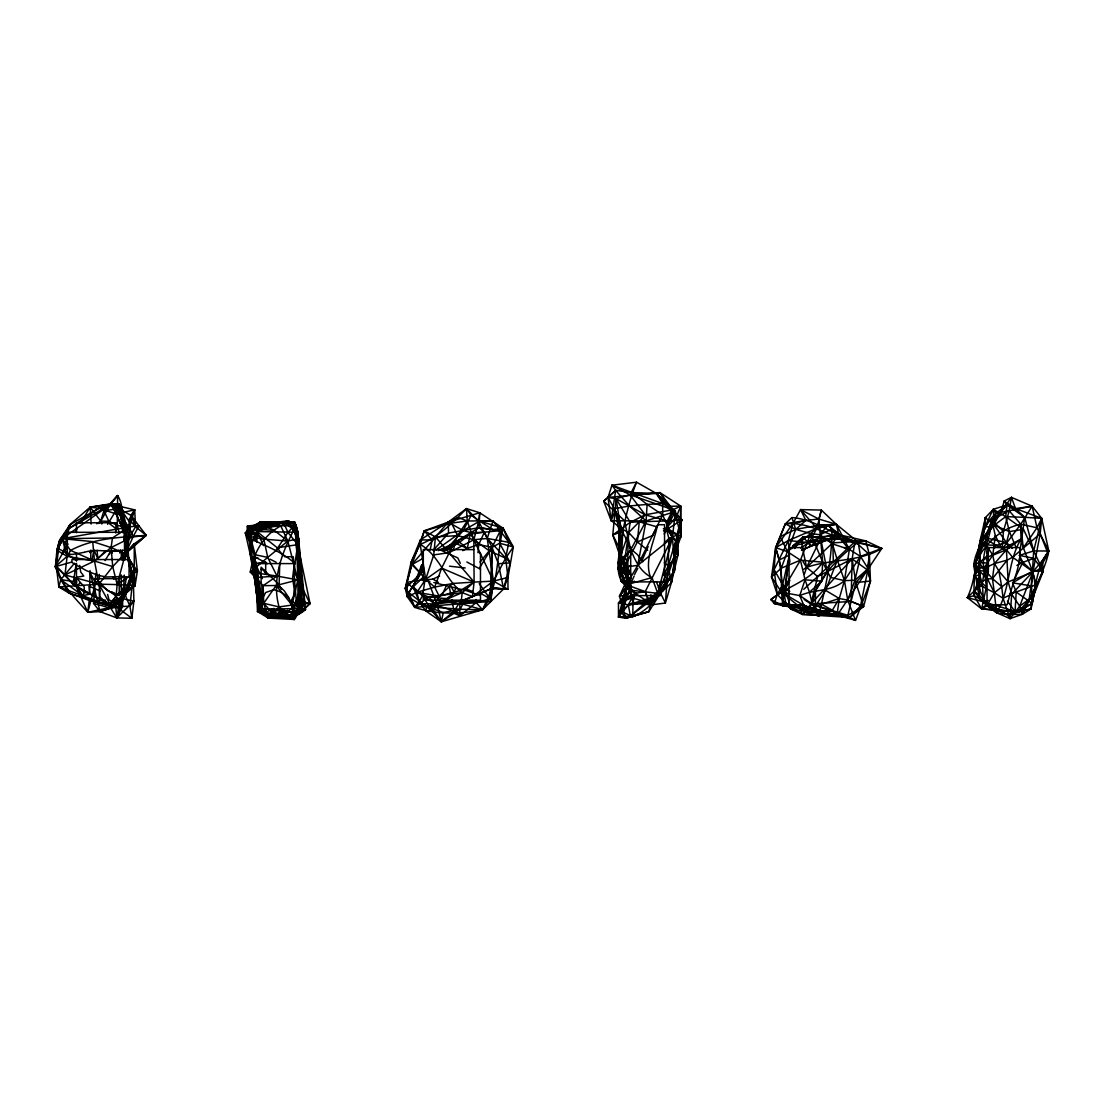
<?xml version="1.0" encoding="UTF-8"?>
<svg xmlns="http://www.w3.org/2000/svg" width="1104" height="1104" viewBox="0 0 1104 1104"><rect width="100%" height="100%" fill="white"/><g stroke="black" fill="none" stroke-linecap="round" stroke-linejoin="round"><path stroke-width="1.5" d="M438.247 550.661L450.418 544.893L479.067 527.671L479.716 512.767L466.481 508.585L448.21 522.109L420.417 539.842L411.047 562.433L405.292 588.391L407.335 596.795L414.745 607.352C436.48 614.956 460.244 614.072 482.572 609.767L503.603 588.943L507.95 577.447L513.332 546.949L503.148 528.264L479.716 512.767L448.21 522.109L424.267 530.845L411.792 564.655L405.292 588.391L414.745 607.352L490.783 601.376L493.46 581.118L487.223 538.435L478.694 521.378L466.481 508.585C452.916 522.606 438.647 537.055 420.21 544.382L411.047 562.433L411.792 564.655L420.721 573.445L408.908 592.586L414.745 607.352L428.642 597.016L462.231 592.641L472.484 596.629L493.033 587.935L507.964 589.301L507.95 577.447L505.66 558.169L508.792 542.34L503.148 528.264L479.716 521.116L471.173 515.264L466.481 508.585L467.227 520.978L473.851 539.732L493.46 581.118L507.964 589.301L493.033 587.935L461.21 601.059L435.431 603.971L419.589 603.64L407.335 596.795L407.059 582.332L411.792 564.655L448.21 522.109L458.16 517.472L467.227 520.978L492.95 520.84L508.792 542.34L513.332 546.949L505.66 558.169L493.46 581.118L472.484 596.629L461.21 601.059L443.987 601.542L426.599 606.634L419.589 603.64L416.926 592.255L407.059 582.332L425.675 579.365L441.655 568.118L457.663 535.661L467.227 520.978L451.522 523.103L424.267 530.845L420.21 544.382L425.675 579.365L434.686 587.121L439.157 596.188L435.431 603.971L428.642 597.016L416.926 592.255L407.335 596.795M423.494 568.946L421.756 564.737L413.2 586.831L419.175 601.611L425.716 610.871L441.352 621.8L482.572 609.767C499.698 586.555 496.082 555.16 503.148 528.264L500.347 530.679L492.053 547.377L491.873 588.805L490.783 601.376L461.21 601.059L462.231 592.641L474.099 582.084L493.46 581.118L507.95 577.447M256.901 542.312L256.956 531.576L258.722 525.035L294.809 522.164L297.914 532.252L305.518 609.436C294.299 620.103 277.904 619.04 264.187 614.611L258.653 609.477L252.719 562.888M648.835 611.726L630.384 615.935L618.488 617.067L625.692 587.921L620.821 570.037L622.822 531.286L615.176 510.227L608.028 497.449L616.101 498.704L630.011 494.785L636.553 482.2C630.136 497.89 626.23 514.671 622.822 531.286C621.8 547.819 613.658 564.889 621.207 580.939L629.915 590.088L657.749 593.331L674.42 570.961L673.951 557.244L675.896 540.905L672.446 537.51L666.402 527.878L675.4 511.414L662.662 503.576L611.947 485.208L615.646 490.355L632.012 492.563L656.356 493.419L675.4 511.414L646.061 520.936L611.174 520.743L608.028 497.449L611.947 485.208L636.553 482.2L656.356 493.419L667.906 506.322L680.699 506.087L680.354 521.681L676.931 535.054L677.773 537.841L677.87 555.409L671.398 582.595L660.565 593.234L630.384 615.935L625.747 618.281L620.531 611.036L632.965 602.342L650.449 604.951L665.422 603.032L660.565 593.234L660.592 589.495L662.855 590.488L674.42 570.961L675.896 540.905L666.402 527.878L672.626 511.994L675.4 511.414L672.446 537.51L657.749 593.331L649.538 603.019L628.286 604.813L618.475 602.95L618.488 617.067L625.747 618.281L648.835 611.726L674.42 570.961L675.896 540.905L681.002 536.654L680.699 506.087L659.985 492.605L608.028 497.449L603.722 501.133L611.174 520.743C632.702 533.963 628.383 566.007 652.009 577.599L657.749 593.331L662.855 590.488L649.538 603.019L624.229 595.539L619.482 596.146L625.747 618.281L648.835 611.726L650.449 604.951L650.918 594.808M800.635 547.97L809.08 542.63L816.836 528.333L821.362 510.076L836.363 524.359L849.376 549.502L844.463 580.621L839.261 598.506L832.388 610.208L818.588 615.963L815.373 606.165L815.47 590.861C825.074 570.934 840.986 555.574 858.153 542.119L881.82 548.426L836.929 615.742L816.311 611.312L804.623 605.834L781.508 592.186L771.517 576.992L775.657 547.625L785.344 523.848L791.927 517.583C816.339 519.294 834.969 536.737 858.153 542.119L860.471 556.347L854.938 580.262L847.706 600.148L855.531 620.393L804.623 605.834L782.833 605.737L774.346 603.612L770.813 599.555C787.566 586.031 810.157 581.173 822.673 562.157L818.837 519.032L821.362 510.076L800.579 509.606L792.92 523.627L775.657 547.625L774.139 569.664L777.271 594.407L774.346 603.612L785.869 603.474L806.817 609.56L849.68 617.495L855.531 620.393L870.463 581.077L869.4 554.567L865.757 540.877L838.847 534.653L819.72 537.055L803.201 536.889L793.031 545.652L791.941 548.481M252.471 562.598L256.859 596.74L260.489 611.92L271.97 616.501L290.269 616.998L299.225 609.629C301.185 580.469 295.996 551.324 294.809 522.164L260.006 522.233L249.711 527.74L245.336 532.956L249.863 552.773L260.489 611.92L272.564 613.52L285.384 613.175L299.225 609.629L302.938 610.871C296.217 582.746 303.117 553.684 296.134 525.642L288.379 520.702L247.434 526.125L246.896 533.549L255.01 554.732L257.467 611.464L268.231 618.088L294.147 619.482L302.303 607.711L300.081 564.351L295.582 534.598L296.134 525.642L265.043 525.959L248.51 528.595L246.896 533.549C259.578 557.009 253.768 584.182 258.653 609.477L260.489 611.92M662.855 590.488L650.491 597.871L649.538 603.019L631.792 590.875L626.272 583.878L620.821 570.037L618.778 546.756L618.93 530.113L615.176 510.227L616.101 498.704L645.178 514.795L667.313 520.922L681.982 519.901L668.168 565.8L663.918 575.198M611.947 485.208L630.011 494.785L656.356 493.419L662.662 503.576L662.662 514.906L672.446 537.51L645.247 591.634L635.78 593.207L631.971 597.899L622.67 599.168L631.792 590.875L627.113 576.329L620.821 570.037L620.752 528.374L616.101 498.704L630.26 522.316C624.629 551.834 632.564 582.567 620.531 611.036L632.799 616.736L632.965 602.342L634.897 594.49M252.195 549.916L251.891 541.553L256.956 531.576L283.507 522.413L295.61 524.262L297.914 532.252L297.707 544.631L293.816 571.016L296.534 603.557L299.184 613.741L297.349 614.762L275.614 616.073L264.187 614.611L262.435 609.091M274.109 608.608L272.564 613.52L263.732 614.059L257.467 611.464L263.718 603.308L279.077 606.91L292.036 605.075L302.303 607.711L297.859 579.89L298.673 538.711L287.951 521.861L288.379 520.702L276.566 524.717L260.102 527.988L248.51 528.595L255.01 554.732L252.443 566.738L247.434 526.125L260.102 527.988L280.761 525.904L288.379 520.702L295.582 534.598M252.485 561.218L249.863 552.773L249.711 527.74L247.434 526.125M801.545 550.22L810.819 546.245L819.72 537.055L832.789 542.851L854.993 541.581L869.4 554.567L868.103 568.67L870.463 581.077L863.59 606.51L849.68 617.495L847.9 615.356L851.101 601.432L852.136 558.886L854.993 541.581L838.847 534.653L821.279 537.413L801.67 543.955L793.031 545.652L794.839 548.55M1016.039 547.446L1009.387 531.604L1005.703 516.644L1007.014 504.942L1000.224 512.656L991.737 519.874L985.389 541.498L973.714 565.441L979.993 574.88L979.441 598.465L986.755 605.654L996.595 612.734L1010.063 618.626L1022.318 614.293L1031.053 608.897C1032.268 587.977 1045.171 571.265 1048.8 550.993L1041.693 518.342L1032.143 506.198L1011.416 497.366L1004.06 501.092C999.079 525.159 976.336 540.643 973.714 565.441L979.441 598.465L996.595 612.734L1007.193 614.569L1022.318 614.293L1043.294 571.044L1042.424 560.542L1048.8 550.993L1036.973 527.753L1032.143 506.198L1015.542 508.585L1007.014 504.942L1004.06 501.092L1015.542 508.585L1024.678 517.334L1033.675 550.951L1043.294 571.044L1033.813 595.07L1032.157 603.502L1017.764 612.182L1007.193 614.569L986.755 605.654L977.109 583.795L979.993 574.88L979.041 546.356L980.656 538.421L985.389 517.624L993.31 509.289L1007.014 504.942L1024.678 517.334L1041.693 518.342L1040.175 533.77L1032.971 571.706L1029.218 599.155L1022.318 614.293L1019.71 606.193L1011.678 594.2L1008.173 581.918L1006.434 549.806L1020.965 539.111L1020.772 524.207L1032.143 506.198L995.877 513.388C972.32 535.343 980.476 570.547 967.297 597.637L981.649 608.897L1017.764 612.182L1031.053 608.897C1035.386 589.081 1036.173 567.304 1048.8 550.993L1033.675 550.951L1019.351 555.367L1022.856 562.35L1032.516 571.182L1036.159 584.678L1032.157 603.502L1015.059 611.561L981.649 608.897L974.087 595.58C973.204 565.772 979.648 535.84 993.31 509.289L1005.703 516.644L1023.477 529.313L1033.675 550.951L1031.591 585.948L1032.157 603.502L1016.204 592.02L1013.141 584.361M664.332 562.916L668.168 565.8L671.398 582.595L677.773 537.841L671.398 582.595L665.422 603.032L668.168 565.8L668.886 538.545L666.581 529.63L667.313 520.922L672.998 509.758L680.699 506.087L676.117 517.459L666.402 527.878L681.002 536.654C669.176 566.656 666.112 602.577 632.799 616.736M115.685 593.51L115.603 595.912L117.535 598.685L113.533 604.757L105.915 602.26L99.346 596.395L99.346 584.085M124.186 539.152L127.54 556.858L133.211 575.998L125.373 595.525L113.063 606.91L69.124 593.165L60.761 579.628L55.2 566.725L58.139 548.522L69.883 524.731L98.877 508.268L110.828 504.224L123.124 512.78L126.505 552.552L133.211 575.998L133.901 601.142L129.913 606.165L113.063 606.91L89.203 600.341L69.124 593.165L58.857 586.969L56.359 566.573L56.966 550.261L59.754 540.008L69.883 524.731L90.155 507.15L111.628 503.659L119.135 503.852L123.055 532.749C120.143 520.315 125.166 507.109 117.617 495.558L103.969 510.628L100.726 521.047L98.932 523.531M435.431 603.971L462.231 592.641C444.926 579.241 439.502 555.491 420.21 544.382L420.417 539.842L432.175 540.035L448.583 533.039L479.067 527.671L484.408 532.169L492.053 547.377L490.066 598.837L476.155 602.605L459.857 602.108L454.048 611.216L441.352 621.8L431.981 611.174L422.57 595.677L413.2 586.831L423.522 576.799M298.991 575.35L297.114 615.245L283.88 618.268L264.187 614.611L256.556 589.605L257.605 587.231L256.059 561.853M59.754 540.008L56.359 566.573L74.203 585.286L110.014 604.054L116.127 595.981L117.162 584.582L112.718 566.587L94.502 561.039L67.123 556.347L56.966 550.261L62.169 538.711L68.324 528.899L110.828 504.224L131.114 515.416L146.17 535.343C120.433 537.386 93.895 537.91 70.532 550.413L67.123 556.347L55.2 566.725L63.577 551.407L69.883 524.731L68.324 528.899L59.754 540.008C48.507 572.245 66.806 589.246 87.796 612.292L99.981 611.63L116.748 617.895L123.22 598.81L124.283 575.06M95.827 573.362L93.564 603.364L99.981 611.63L110.759 608.166L122.585 606.51L122.779 589.729L120.709 585.41M125.042 559.797L126.643 527.574L122.475 509.482L119.135 503.852L98.877 508.268L90.155 507.15L80.413 523.379M988.204 600.479L983.554 601.818L967.297 597.637L974.087 595.58L979.993 574.88L974.335 575.943L979.455 562.681L980.656 538.421L981.691 544.7L978.13 570.602L974.335 575.943L986.355 586.997L981.649 608.897L989.005 604.606M296.134 525.642C282.872 550.137 271.046 578.772 279.077 606.91L294.147 619.482L292.036 605.075L297.859 579.89L287.84 541.057L280.761 525.904C263.428 535.219 253.354 553.035 250.263 572.107L263.152 585.658L263.718 603.308L273.364 614.169L294.147 619.482L296.81 614.555L293.112 607.642L299.225 609.629L296.824 552.856L297.914 532.252L286.184 522.413L260.006 522.233L245.336 532.956L250.07 542.506M124.062 537.607L128.782 560.28L126.643 527.574L117.286 525.311L108.854 521.378L103.969 510.628L117.617 495.558L117.286 525.311L119.342 533.494M804.209 599.527L810.971 603.943L849.68 617.495L836.929 615.742L804.623 605.834L806.817 609.56L785.869 603.474L782.833 605.737L770.813 599.555L781.508 592.186L806.679 612.485L812.144 603.488L815.47 590.861L821.666 581.159L822.673 562.157L810.722 533.563L795.736 529.368L785.344 523.848L775.657 547.625L781.246 568.187L781.508 592.186L782.833 605.737L806.817 609.56L802.58 614.431L791.251 609.27L783.04 601.1L782.529 585.327L779.3 559.921L775.657 547.625L788.38 540.546L816.836 528.333L836.363 524.359L858.153 542.119L851.722 541.705L833.534 537.827L809.08 542.63L788.38 540.546L774.139 569.664L771.517 576.992L777.271 594.407L791.251 609.27L849.68 617.495L860.527 605.999L868.103 568.67L860.471 556.347L849.376 549.502L832.388 543.83L819.996 534.764L810.722 533.563L787.4 551.641L781.246 568.187L771.517 576.992M252.043 550.91L249.863 552.773L250.856 534.888L260.006 522.233L264.022 524.317L276.566 524.717L280.761 525.904M287.551 610.264L287.288 613.893L265.691 613.893L265.691 608.856M90.004 570.561L89.617 594.242L82.69 595.608L78.37 589.853L76.48 584.775L76.48 563.316M1036.159 584.678L1016.204 592.02L1015.059 611.561L1007.497 601.211M632.012 492.563L647.11 504.431L646.061 520.936L637.726 565.358L626.396 584.789L629.915 590.088L635.78 593.207L622.67 599.168L624.229 595.539L631.792 590.875L621.207 580.939L618.268 562.253L630.688 549.944L646.061 520.936L629.459 505.949L615.646 490.355L603.722 501.133L624.478 520.688L630.688 549.944L617.674 568.077L626.396 584.789L645.247 591.634L649.538 603.019M1011.416 497.366L1009.194 510.793L991.737 519.874L985.389 541.498L979.041 546.356L988.287 529.934L1011.416 497.366L1015.542 508.585L1041.693 518.342L1036.973 527.753L1020.772 524.207C997.933 529.34 984.313 545.542 973.714 565.441L983.581 568.56L994.497 563.578L1007.179 560.114L1012.616 557.272L1040.175 533.77L1048.096 553.697L1032.971 571.706L1011.678 594.2L1010.063 618.626L1007.193 614.569L979.441 598.465L974.653 591.62L979.993 574.88M90.666 560.266L90.914 550.027M620.531 611.036L623.222 608.815L624.229 595.539L618.475 602.95L631.971 597.899L628.286 604.813L618.488 617.067L623.222 608.815L630.798 585.355M1036.973 527.753L1023.229 547.984L1020.772 524.207L1009.194 510.793L1003.426 531.507L1002.087 549.185L973.714 565.441L987.514 578.91L994.345 592.765L996.595 612.734C1010.422 589.964 1007.455 561.826 1020.965 539.111C1024.857 557.851 1038.892 575.101 1033.813 595.07L1017.764 612.182L997.547 609.574L974.087 595.58L974.653 591.62L987.928 603.06L992.772 608.649M56.359 566.573L64.97 574.936L98.905 584.182L116.127 595.981L135.074 585.658L131.293 574.549L126.505 552.552L129.347 537.386L130.438 523.241L134.688 509.841L110.828 504.224L62.169 538.711L67.123 556.347L64.97 574.936L74.203 585.286L113.063 606.91L123.648 595.222L135.074 585.658L137.379 571.003L134.219 543.817L146.17 535.343L135.571 526.718L129.14 519.542L134.688 509.841L116.196 513.926L98.877 508.268L68.324 528.899L56.966 550.261M124.007 559.921L126.643 527.574L116.9 509.054L103.969 510.628M803.864 569.181L806.61 567.401C831.16 558.707 859.036 562.24 881.82 548.426L839.647 538.517L836.363 524.359L819.775 525.076L810.722 533.563L800.441 560.183L805.037 579.779L799.779 595.608L806.679 612.485L818.588 615.963C825.557 587.59 832.181 558.569 831.947 529.202L827.903 525.09L819.775 525.076L795.736 529.368L780.252 536.558L787.4 551.641L800.441 560.183L822.673 562.157L830.484 577.406L844.463 580.621L854.938 580.262L868.103 568.67M249.711 527.74L264.022 524.317L287.951 521.861L295.568 530.9L296.824 552.856L300.081 564.351L297.859 579.89L276.994 576.053L263.152 585.658L261.137 607.338L268.231 618.088L296.81 614.555L302.938 610.871L298.163 595.346L290.269 616.998L277.325 608.525M477.977 552.759L478.75 544.493L484.408 532.169L500.347 530.679L499.657 543.237L510.269 562.888L503.603 588.943L491.873 588.805L482.572 609.767L460.147 609.27L426.599 606.634L425.716 610.871L433.472 610.346L441.352 621.8L460.147 609.27L462.783 604.136L461.21 601.059M479.716 512.767L478.694 521.378L473.851 539.732L474.099 582.084L460.616 590.433L439.157 596.188L416.926 592.255L425.675 579.365L433.734 554.912L435.431 536.875L424.267 530.845L432.175 540.035L430.146 550.013M632.702 551.062L637.381 541.954L639.271 521.778L645.178 514.795L672.998 509.758L681.982 519.901L680.354 521.681L675.289 553.408L675.11 552.386L677.87 555.409L668.168 565.8M109.517 554.525L109.848 551.144M672.998 509.758L659.985 492.605L656.356 493.419L672.626 511.994L676.117 517.459L681.002 536.654L680.354 521.681L672.998 509.758L630.011 494.785L645.178 514.795L630.26 522.316L612.761 534.998L618.778 546.756L620.476 556.278L627.79 567.304L628.245 577.157L619.482 596.146L625.692 587.921L627.113 576.329L612.761 534.998L615.176 510.227L620.752 528.374L628.7 532.556L637.381 541.954L647.675 550.151M1019.613 553.739L1024.678 517.334L1005.703 516.644L994.249 525.214L983.236 537.317L981.691 544.7L989.087 548.081M115.727 532.997L115.961 522.785L76.48 522.785L76.48 532.639M110.248 603.543L110.759 608.166L116.748 617.895L131.873 618.281L129.913 606.165L133.211 575.998L131.293 574.549L127.54 556.858L125.387 535.123L116.196 513.926L110.828 504.224L129.03 526.953L133.211 536.53L125.414 553.766L117.162 584.582L98.905 584.182L58.857 586.969L60.761 579.628L74.506 563.233M1002.363 548.012L996.029 545.362L983.236 537.317L985.389 517.624L994.249 525.214L1006.503 542.616L1012.34 548.412M472.484 596.629L474.099 582.084L435.431 536.875L457.663 535.661L473.851 539.732L487.223 538.435L508.792 542.34M99.843 583.906L99.719 600.052L105.625 600.176M76.756 581.974L60.761 579.628L89.203 600.341L87.796 612.292L115.782 606.289L125.373 595.525L131.293 574.549L134.274 569.843L134.219 543.817L112.718 566.587L98.905 584.182L110.014 604.054L113.063 606.91L58.857 586.969M120.709 596.56L123.22 598.81L133.901 601.142L131.873 618.281L115.782 606.289L89.203 600.341M849.68 617.495L802.58 614.431L783.04 601.1L789.388 555.077L788.38 540.546L792.92 523.627L805.865 520.453L818.837 519.032L836.363 524.359M414.745 607.352L419.175 601.611L433.472 610.346L431.981 611.174L408.908 592.586L420.721 573.445L421.756 564.737M608.028 497.449L615.646 490.355L611.174 520.743L615.176 510.227M793.321 604.55L791.251 609.27L785.206 589.232L789.388 555.077L779.3 559.921M869.4 554.567L867.454 569.981L870.463 581.077L855.793 582.526L851.101 601.432L810.971 603.943L802.58 614.431L799.889 608.18M1048.096 553.697L1039.057 569.402L1008.173 581.918L998.968 571.196L994.497 563.578L992.8 555.202L995.311 535.564L991.737 519.874L1003.426 531.507M133.901 601.142L116.748 617.895L118.97 605.351L123.22 598.81L126.367 577.033M64.97 574.936L94.502 561.039L111.076 547.57L133.211 536.53L138.966 525.739L129.03 526.953L112.47 537.952L111.076 547.57L112.718 566.587M667.313 520.922L639.271 521.778L628.7 532.556L623.332 569.291L627.886 582.056L632.965 602.342M99.608 586.321L94.737 581.546L89.741 572.051L94.268 587.963L87.796 612.292L73.582 580.883L76.107 564.075M255.466 540.877L260.006 522.233L260.323 526.208L254.251 540.491M419.175 601.611L422.57 595.677L425.068 579.434M987.045 553.477L987.611 550.22M623.222 608.815L627.886 582.056L630.356 580.566M112.47 537.952L62.169 538.711L92.708 541.609L111.076 547.57L125.414 553.766L146.17 535.343L129.347 537.386L135.571 526.718L134.688 509.841L131.114 515.416L129.03 526.953L62.169 538.711L70.532 550.413L94.502 561.039L98.905 584.182M91.825 560.97L93.923 549.875L97.787 558.638L105.763 550.648M991.737 519.874C991.226 539.608 976.309 559.935 987.514 578.91L992.455 578.648L1001.659 586.514L1003.081 598.285L1010.063 618.626L1019.71 606.193L1029.218 599.155L1034.986 588.087M258.653 609.477L271.97 616.501L272.564 613.52L268.079 608.718M462.7 550.634L467.337 548.357L470.263 534.101L471.629 532.68L484.408 532.169L470.263 534.101L450.418 544.893L444.029 550.22M460.147 609.27L443.297 612.499L441.352 621.8L437.446 605.503L428.145 580.759M987.045 578.123C990.109 567.939 986.935 557.782 988.936 547.584M119.715 552.966L120.405 549.751M777.271 594.407L782.529 585.327L789.388 555.077M261.124 601.018L265.678 592.503L273.654 589.771C283.645 591.647 291.608 598.63 293.567 608.635L261.124 609.325L261.124 567.221L278.47 584.057L281.423 589.453M631.005 574.687L624.491 572.672L627.541 559.728L620.476 556.278L618.93 530.113M803.767 589.301L817.678 576.523L852.136 558.886L855.793 582.526L863.59 606.51L847.9 615.356L810.971 603.943L817.678 576.523L854.993 541.581L865.757 540.877L881.82 548.426L860.471 556.347L844.463 580.621C831.409 592.034 814.614 588.998 799.779 595.608L781.508 592.186L800.441 560.183L781.246 568.187M1033.675 550.951L1041.693 518.342M453.482 549.571L455.083 543.196L459.581 542.23L470.263 534.101L478.75 544.493L492.053 547.377L499.657 543.237L513.332 546.949M254.789 539.911L256.956 531.576L297.914 532.252L283.507 522.413L287.937 532.363L297.707 544.631L310.045 603.612L299.184 613.741L275.614 616.073L271.529 613.562M988.287 529.934L992.317 527.16L995.877 513.388L1007.014 504.942M1023.477 529.313L1009.387 531.604L1006.503 542.616L1009.042 548.426M115.506 531.824L117.286 525.311M630.701 581.891L664.553 581.891L664.553 524.717L658.84 524.717L657.308 526.015C653.83 543.044 643.88 560.998 650.905 578.303M804.457 573.914L806.61 567.401L821.279 537.413L803.201 536.889L795.184 547.543M628.7 532.556L620.476 556.278L628.245 577.157L625.692 587.921L631.792 590.875M249.863 552.773L252.057 546.632M434.686 587.121L441.655 568.118L474.099 582.084L452.75 583.464L434.686 587.121L416.926 592.255M131.293 574.549L123.648 595.222L110.014 604.054L119.273 592.572L135.074 585.658L134.274 569.843L126.505 552.552L130.438 523.241L129.14 519.542L129.347 537.386M818.837 519.032L800.579 509.606L805.865 520.453L795.736 529.368L787.4 551.641L775.657 547.625M799.779 595.608L815.373 606.165L825.613 590.378L837.343 560.128L832.388 543.83M1019.71 606.193L1032.971 571.706L1012.616 557.272L1006.434 549.806L1002.087 549.185L995.311 535.564M286.184 522.413L260.323 526.208L258.722 525.035L249.311 532.735L252.016 543.058L258.722 525.035L287.951 521.861M987.045 559.797L987.39 558.969M107.612 524.303L116.9 509.054L122.475 509.482L111.628 503.659L98.877 508.268M642.086 560.294L648.131 546.535M105.087 560.611L110.221 552.014M123.22 598.81L133.211 575.998M627.541 559.728L623.332 569.291L630.522 572.893M631.557 581.891L634.082 576.178M440.137 599.5L437.446 605.503L431.981 611.174M442.166 594.987L446.872 584.471M657.749 593.331L673.951 557.244L672.446 537.51L637.726 565.358L617.674 568.077M655.403 593.993L650.449 604.951L646.061 594.159M658.246 587.728L661.075 581.463M408.908 592.586L405.292 588.391L420.721 573.445L423.522 567.29M657.308 526.015L652.685 535.219M275.848 550.786L287.937 532.363L295.61 524.262M290.2 602.881L293.623 595.774L294.175 589.067L292.588 577.834L294.078 566.38L293.264 556.733L284.639 556.733M456.256 587.618L452.033 595.829L448.886 598.327C440.192 599.293 432.188 595.346 423.301 598.285L423.301 600.176L480.475 600.176L480.475 553.173L479.412 552.566M637.726 565.358L662.662 514.906L647.11 504.431L629.459 505.949L612.582 509.068M1013.265 581.366L1022.856 562.35L1033.868 558.362L1043.294 571.044L1032.516 571.182L1012.534 582.829L1031.591 585.948M300.081 564.351L301.792 604.757L296.81 614.555L279.381 608.594M631.143 554.098L623.332 569.291L630.715 565.538M294.147 619.482L301.792 604.757L299.984 603.433M471.173 515.264L463.169 530.638L450.418 544.893L459.581 542.23L467.337 548.357L478.75 544.493M634.455 574.673L637.795 568.284M789.802 591.44L785.206 589.232L789.926 580.235M994.773 547.736L996.029 545.362L1006.503 542.616L983.236 537.317M82.69 595.608L84.373 592.448L84.166 586.748L76.48 577.944M664.153 533.977L666.581 529.63L681.982 519.901M263.497 545.638L256.956 531.576L277.297 547.791L297.707 544.631L304.497 602.149L297.349 614.762L275.614 616.073L275.379 612.858M297.859 579.89L276.11 585.52L263.718 603.308L268.231 618.088L273.833 608.359M96.71 523.779L100.726 521.047L110.51 504.266L117.617 495.558M804.623 605.834L806.679 612.485L816.311 611.312L818.588 615.963L812.144 603.488L809.467 592.213L821.666 581.159L827.241 571.61L819.996 534.764L827.903 525.09L843.649 537.772L831.947 529.202L819.996 534.764M986.755 605.654L994.345 592.765L1008.173 581.918M68.006 544.037L63.577 551.407L76.618 560.722M75.1 532.225L76.866 529.285M479.605 567.911L492.053 547.377L498.387 563.716L503.603 588.943M624.491 572.672L627.79 567.304L630.936 574.673M633.751 581.891L634.289 581.104M1007.179 560.114L992.455 578.648L994.497 563.578L1006.434 549.806L992.8 555.202L983.581 568.56L992.455 578.648L994.345 592.765L1003.081 598.285L1011.678 594.2M987.1 566.945L984.451 570.768L982.298 583.298L983.554 601.818M817.678 576.523L806.61 567.401L832.789 542.851L838.847 534.653L851.722 541.705L865.757 540.877M1020.772 524.207L1002.087 549.185L1020.965 539.111M619.482 596.146L630.77 581.711M279.077 606.91L273.364 614.169L268.231 618.088M480.019 562.019L492.053 547.377M134.219 543.817L126.505 552.552L146.17 535.343M433.444 550.109L448.583 533.039L448.21 522.109L451.522 523.103L457.663 535.661M120.916 578.786L123.165 576.302M810.971 603.943L852.136 558.886L867.454 569.981L855.793 582.526M116.127 595.981L119.273 592.572L125.373 595.525L129.913 606.165M80.178 582.746L77.004 586.1L84.373 592.448L89.617 593.276L89.617 594.242M420.721 573.445L422.97 571.058M664.304 543.03L668.886 538.545L676.931 535.054L677.87 555.409M967.297 597.637L982.298 583.298L978.13 570.602L987.638 571.196M298.673 538.711L287.84 541.057L263.828 539.152L250.401 536.585L246.896 533.549L260.102 527.988L264.022 524.317M439.157 596.188L452.75 583.464M981.649 608.897L987.928 603.06L1017.764 612.182M986.355 586.997L984.451 570.768L979.455 562.681L987.142 555.823M67.358 548.136L63.577 551.407L58.139 548.522M267.72 557.382L250.263 572.107L276.994 576.053L267.72 557.382L263.828 539.152L248.51 528.595L274.247 530.375L287.84 541.057L267.72 557.382L255.01 554.732M660.592 589.495L630.384 615.935L628.286 604.813L650.491 597.871M476.017 599.527L476.155 602.605L459.816 615.797L454.586 613.562M635.78 593.207L621.207 580.939L627.113 576.329L618.268 562.253L621.179 559.728L618.778 546.756M462.466 600.148L459.857 602.108L459.816 615.797L454.048 611.216L437.446 605.503L422.57 595.677M447.603 597.913L451.315 595.153M291.815 608.566L285.384 613.175L271.97 616.501M435.928 550.123L463.169 530.638L479.716 521.116L492.95 520.84L487.223 538.435L510.269 562.888L498.387 563.716M444.346 550.786L455.083 543.196L467.337 548.357M125.414 553.766L137.379 571.003L117.162 584.582L135.074 585.658M291.608 604.964L296.534 603.557L310.045 603.612L304.497 602.149L298.163 595.346L305.518 609.436L297.349 614.762L310.045 603.612L293.816 571.016M271.901 608.746L263.732 614.059L256.859 596.74L256.556 589.605L262.269 603.653M89.603 552.593L92.488 550.786M446.416 550.22L459.581 542.23M277.352 613.893L282.928 610.967L281.368 612.637L277.352 613.893L270.397 610.208M802.994 561.605L806.61 567.401L801.67 543.955L803.201 536.889L810.819 546.245L833.534 537.827L838.847 534.653L801.628 550.027M260.323 526.208L249.311 532.735L251.891 541.553M660.565 593.234L645.178 602.273L628.286 604.813M411.792 564.655L423.343 558.21M73.582 580.883L76.521 579.283M1016.881 565.441L1022.856 562.35L1019.089 559.052M100.754 599.955L93.564 603.364L110.759 608.166M275.614 616.073L283.88 618.268L305.518 609.436M987.514 578.91L977.109 583.795L994.345 592.765M423.301 580.262L432.878 579.117L439.571 576.053M627.886 582.056L630.701 580.842M637.381 541.954L652.754 535.468M663.518 530.927L666.581 529.63L676.931 535.054M260.102 527.988L265.043 525.959L274.247 530.375M815.373 606.165L839.261 598.506L847.706 600.148L863.59 606.51L851.101 601.432M612.761 534.998L622.822 531.286M1009.953 594.021L1016.204 592.02M138.966 525.739L135.571 526.718L131.114 515.416M55.2 566.725L71.677 562.102M652.009 577.599L626.396 584.789L621.207 580.939M257.467 611.464L266.837 609.008M1007.193 614.569L1031.053 608.897M113.367 550.924L115.478 550.441M805.865 520.453L785.344 523.848C811.578 521.157 832.844 539.815 858.153 542.119M76.48 577.226L83.78 576.067L80.661 571.955L79.736 565.414M263 562.447L255.231 563.62L261.993 607.711L257.204 569.843L255.949 563.192L261.993 607.711M433.734 554.912L449.231 552.635L473.851 539.732L489.21 550.772L505.66 558.169M91.163 524.041L90.155 507.15L110.51 504.266M503.148 528.264L492.839 529.672L479.067 527.671L500.347 530.679L492.839 529.672L479.716 521.116M276.994 576.053L255.341 577.571L261.137 607.338L256.859 596.74L262.462 602.729M816.311 611.312L832.388 610.208L836.929 615.742L839.261 598.506L825.613 590.378M630.26 522.316L639.271 521.778L656.949 526.856M647.11 504.431L662.662 503.576M251.974 557.465L255.673 557.341L267.361 563.592M263.152 585.658L276.11 585.52L292.036 605.075M802.87 547.584L789.056 547.584L789.056 604.757L804.305 604.757M473.726 549.613L423.301 549.613L423.301 580.966M94.765 578.648L119.204 578.648L119.204 595.608L107.419 590.53L96.255 578.648M114.706 600.176L121.274 600.176L121.274 574.963M802.58 614.431L836.032 614.776M90.155 507.15L100.726 521.047L108.854 521.378M979.455 562.681L988.025 563.054M996.029 545.362L981.691 544.7L985.389 517.624L985.527 526.58L992.317 527.16M429.856 581.573L423.301 580.663M821.666 581.159L805.037 579.779L809.467 592.213M449.494 566.186L465.226 567.967M833.534 537.827L839.647 538.517L809.08 542.63L810.819 546.245M94.737 581.546L99.25 582.167M254.955 557.396L257.936 557.837M286.378 611.561L299.184 613.741M1019.351 555.367L1033.868 558.362M433.872 582.539L466.813 590.792L480.475 595.608M471.629 532.68L463.169 530.638L448.21 522.109M663.366 528.706L666.581 529.63M293.112 607.642L302.938 610.871M89.493 586.334L100.312 591.123M791.085 547.584L792.575 548.108M245.336 532.956L250.856 534.888L256.445 534.35L249.311 532.735L252.264 542.519M443.297 612.499L426.599 606.634L443.987 601.542L462.783 604.136L482.572 609.767L476.155 602.605M465.502 588.86L472.471 591.413M272.467 609.38L281.065 611.685L278.843 609.477M134.274 569.843L137.379 571.003M1039.057 569.402L1043.294 571.044M110.869 591.606L114.085 592.876M295.072 614.404L297.114 615.245M1009.387 531.604L994.249 525.214L993.31 509.289L995.877 513.388M631.295 578.455L628.245 577.157L620.821 570.037M290.559 600.824L296.534 603.557M261.124 569.153L264.753 570.865M270.025 559.162L276.166 562.267M821.045 604.012L832.388 610.208M295.568 530.9L297.914 532.252M479.923 592.876L490.066 598.837L479.205 583.63M432.878 579.117L438.426 582.401M466.84 561.991L480.475 569.195M263.359 608.539L266.078 610.222M115.409 528.195L108.289 522.785M113.864 603.088L108.979 599.693L107.599 594.435M630.701 548.895L637.298 554.498L642.873 561.729M123.124 512.78L130.438 523.241L125.387 535.123L116.196 513.926L119.135 503.852L121.964 523.834L126.643 527.574L124.228 535.44L128.782 560.28M115.975 601.183L122.585 606.51L116.748 617.895L115.782 606.289L99.981 611.63L94.268 587.963M279.395 586.169L284.39 591.013L289.013 597.94M439.571 549.613L457.801 557.934L460.313 563.275M115.506 596.671L117.535 598.685M118.542 550.123L121.274 553.118L121.274 559.838M261.124 607.738L262.531 609.325M432.934 549.613L434.3 551.172M800.579 509.606L816.836 528.333M411.047 562.433L425.675 579.365M831.947 529.202L849.376 549.502M656.356 493.419L676.117 517.459L667.906 506.322L659.985 492.605M277.297 547.791L283.135 555.988M774.139 569.664L785.206 589.232M992.8 555.202L986.81 545.693L985.389 541.498M81.337 594.421L76.48 583.988M118.473 599.665L122.585 606.51L118.97 605.351L116.403 599.306M451.55 587.356L454.034 591.785M253.271 562.654L257.204 569.843L255.231 563.62L262.393 578.579M656.425 581.96L659.93 590.488L660.427 595.608L630.701 595.608L630.701 546.935M802.346 605.061L805.147 610.747M112.732 576.743L113.933 579.2M263.718 569.954L264.767 572.59M100.726 521.047L101.803 524.055M837.343 560.128L844.463 580.621L847.706 600.148M791.927 517.583L795.736 529.368M261.717 600.521L257.605 587.231L252.802 562.847M290.821 602.232L292.353 607.876M449.19 586.417L450.818 594.683M451.784 599.638L454.048 611.216M121.964 523.834L123.51 532.114M782.529 585.327L785.869 603.474M998.968 571.196L1001.659 586.514M301.792 604.757L302.303 607.711M263.097 608.345L264.187 614.611M296.824 552.856L304.497 602.149M789.181 555.533L789.898 562.212M92.708 541.609L94.502 561.039M88.996 586.362L89.617 593.276M111.766 549.833L112.042 553.201M97.097 550.261L97.787 558.638M122.199 550.013L122.806 560.059M279.781 562.667L279.05 587.521M832.789 542.851L833.327 561.08M265.691 561.77L265.691 573.956M99.346 574.411L99.346 578.869M76.48 552.98L76.48 560.846M1010.16 593.745L1007.138 604.757L987.045 604.757L987.045 547.584L1020.096 547.584C1021.145 563.371 1014.217 578.717 1010.16 593.745M84.346 552.331L72.202 554.443L67.33 553.877L67.33 532.307L124.504 532.307L124.504 550.082C111.187 553.656 97.511 547.846 84.346 552.331M122.171 576.564L106.398 576.978L97.828 575.294L86.36 570.616L71.898 562.488L71.898 559.549L129.071 559.549L129.071 577.309L122.171 576.564M846.216 547.584L844.146 547.584L846.216 548.757L846.216 547.584M295.044 563.592L251.974 563.592L251.974 539.401C266.864 546.508 282.403 552.069 295.044 563.592"/></g></svg>
